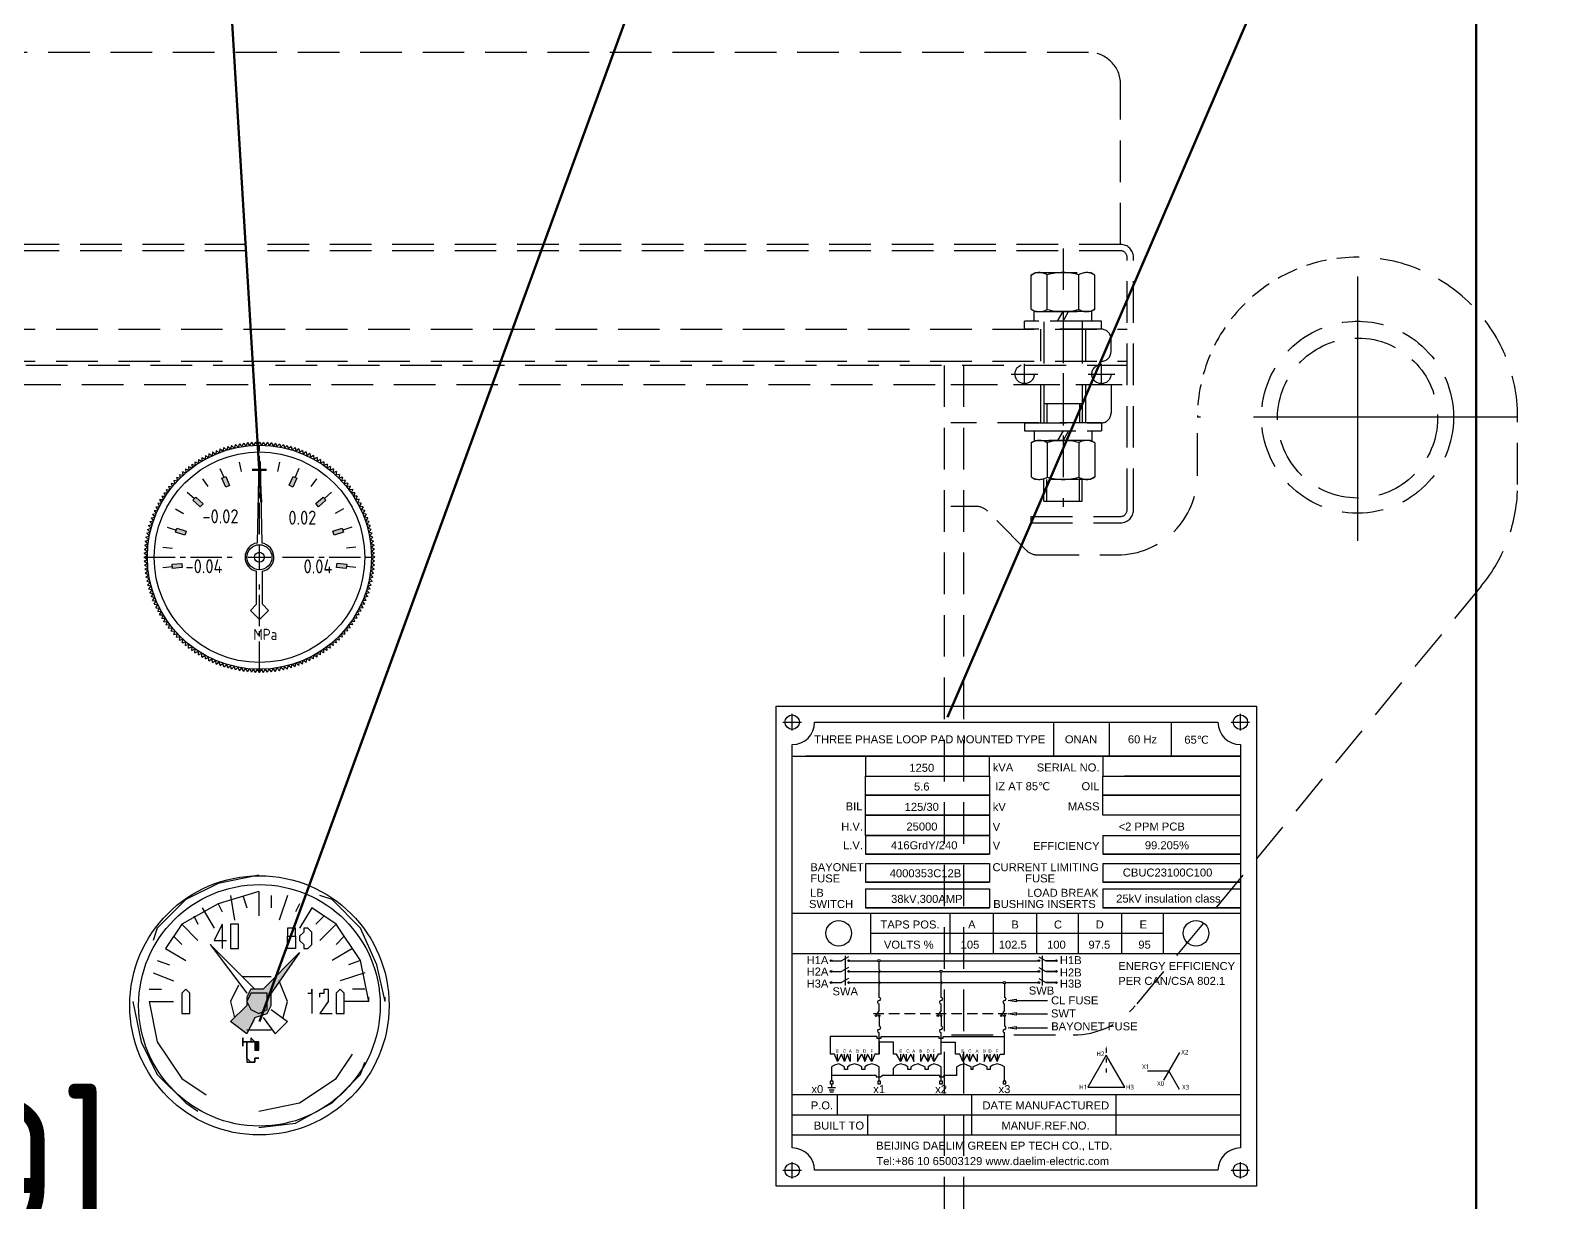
# Model space of a CAD drawing. Header units: millimetres. Extents: x 236326 to 245858, y -181683 to -175236.
# Drawn here: x 239021.9 to 239494.6, y -176491.3 to -176125 of the extents above; entities that cross this region are included whole.
import ezdxf
from ezdxf.enums import TextEntityAlignment as Align

# ---------------------------------------------------------------- set-up
doc = ezdxf.new("R2010")
doc.units = ezdxf.units.MM
doc.header["$LTSCALE"] = 13
for name, pattern in [('ACAD_ISO03W100', [1.18, 0.47, -0.71]), ('CENTER', [50.8, 31.75, -6.35, 6.35, -6.35]), ('CENTER2', [1.125, 0.75, -0.125, 0.125, -0.125]), ('CENTERX2', [101.6, 63.5, -12.7, 12.7, -12.7]), ('DASHED', [0.75, 0.5, -0.25])]:
    doc.linetypes.add(name, pattern=pattern)
for name, color, linetype in [('1', 4, 'Continuous'), ('2', 3, 'Continuous'), ('3中心线层', 1, 'CENTER'), ('4虚线层', 6, 'DASHED'), ('中心线', 1, 'CENTER2'), ('粗实线', 4, 'Continuous')]:
    doc.layers.add(name, color=color, linetype=linetype)
doc.layers.add('2细实线', color=3, linetype='Continuous', lineweight=20)
doc.layers.add('标注、文本', color=3, linetype='Continuous', lineweight=25)
doc.styles.add('Arial_txtstyle_2.50_0_0', font='arial.ttf')
doc.styles.add('Note Text (ANSI)', font='arial.ttf')
doc.styles.get("Standard").update_dxf_attribs({"font": 'gbenor.shx', "bigfont": 'gbcbig.shx'})
doc.styles.add('宋体', font='msyh.ttf', dxfattribs={"width": 0.6})
doc.dimstyles.new('英寸 1-10', dxfattribs={"dimscale": 14, "dimtxt": 3.5, "dimasz": 2, "dimexe": 1.5, "dimexo": 0.5, "dimgap": 0.5, "dimtad": 1, "dimtoh": 1, "dimdec": 1, "dimdsep": 46, "dimtxsty": 'Standard', "dimcen": 2.5, "dimclrd": 3, "dimclre": 3, "dimclrt": 3, "dimadec": 0, "dimazin": 2, "dimtfac": 1, "dimtdec": 1, "dimtmove": 0, "dimatfit": 2, "dimfxl": 1, "dimarcsym": 0})

# ---------------------------------------------------------------- blocks, each defined once
blk = doc.blocks.new('*U175')
at = {"layer": '中心线', "color": 0, "linetype": 'CENTER2', "transparency": 16777216}
for p, q in [((0, 7.2), (0, 36.12)), ((-36.12, 0), (-7.2, 0)), ((7.2, 0), (36.12, 0)), ((0, -36.12), (0, -7.2))]:
    blk.add_line(p, q, dxfattribs=at)
at = {"layer": '中心线', "color": 0, "linetype": 'Continuous', "transparency": 16777216}
for p, q in [((-3.6, 0), (3.6, 0)), ((0, -3.6), (0, 3.6))]:
    blk.add_line(p, q, dxfattribs=at)
blk = doc.blocks.new('*U176')
at = {"layer": '粗实线', "ltscale": 8}
for q in [(-0.61, -0.5), (0.61, -0.5)]:
    blk.add_line((0, 0.5), q, dxfattribs=at)
blk = doc.blocks.new('*U177')
at = {"layer": '粗实线', "color": 0, "linetype": 'ByBlock', "lineweight": -2, "transparency": 16777216}
for p, rotation in [((259938, 56062.46), 22), ((259939.15, 56062.9), 19.99999999999998), ((259940.33, 56063.3), 17.99999999999997), ((259941.51, 56063.67), 15.99999999999999), ((259942.71, 56063.99), 13.99999999999997), ((259943.91, 56064.27), 11.99999999999999), ((259945.13, 56064.5), 9.999999999999977), ((259946.35, 56064.7), 7.99999999999998), ((259947.58, 56064.85), 5.999999999999904), ((259948.82, 56064.95), 3.99999999999995), ((259950.06, 56065.02), 1.999999999999765), ((259952.53, 56065.02), 358.0000000000002), ((259953.77, 56064.95), 356), ((259955.01, 56064.85), 354.0000000000001), ((259956.24, 56064.7), 352.0000000000001), ((259957.46, 56064.5), 350.0000000000001), ((259958.68, 56064.27), 348.0000000000001), ((259959.88, 56063.99), 346.0000000000001), ((259961.08, 56063.67), 344.0000000000001), ((259962.26, 56063.3), 342.0000000000001), ((259963.44, 56062.9), 340), ((259964.59, 56062.46), 338), ((259930.43, 56058.26), 36), ((259931.44, 56058.97), 33.99999999999999), ((259932.48, 56059.65), 32), ((259933.55, 56060.29), 29.99999999999998), ((259934.63, 56060.89), 27.99999999999997), ((259935.73, 56061.45), 26.00000000000001), ((259936.86, 56061.97), 23.99999999999999), ((259965.73, 56061.97), 336.0000000000001), ((259966.86, 56061.45), 334), ((259967.96, 56060.89), 332.0000000000001), ((259969.04, 56060.29), 330.0000000000001), ((259970.11, 56059.65), 328), ((259971.14, 56058.97), 326.0000000000001), ((259972.16, 56058.26), 324), ((259924.92, 56053.3), 48.00000000000002), ((259925.76, 56054.2), 46), ((259926.64, 56055.08), 44.00000000000001), ((259927.54, 56055.92), 42.00000000000001), ((259928.48, 56056.74), 40.00000000000001), ((259929.44, 56057.52), 38.00000000000001), ((259973.15, 56057.52), 322.0000000000001), ((259974.11, 56056.74), 320), ((259975.05, 56055.92), 318), ((259975.95, 56055.08), 316), ((259976.83, 56054.2), 314), ((259977.67, 56053.3), 312), ((259921.19, 56048.35), 58.00000000000002), ((259921.87, 56049.39), 56), ((259922.58, 56050.41), 54), ((259923.32, 56051.4), 52.00000000000001), ((259924.1, 56052.36), 50), ((259978.49, 56052.36), 310), ((259979.27, 56051.4), 308.0000000000001), ((259980.01, 56050.41), 306), ((259980.72, 56049.39), 304), ((259981.4, 56048.35), 302), ((259918.87, 56043.98), 66.00000000000001), ((259919.39, 56045.1), 63.99999999999999), ((259919.95, 56046.21), 62.00000000000001), ((259920.55, 56047.29), 59.99999999999999), ((259982.04, 56047.29), 300.0000000000001), ((259982.64, 56046.21), 298), ((259983.2, 56045.1), 296), ((259983.72, 56043.98), 294), ((259917.17, 56039.33), 74), ((259917.53, 56040.51), 72), ((259917.94, 56041.68), 70.00000000000003), ((259918.38, 56042.84), 68), ((259984.21, 56042.84), 292), ((259984.65, 56041.68), 290), ((259985.05, 56040.51), 288.0000000000001), ((259985.42, 56039.33), 286), ((259916.14, 56034.48), 82), ((259916.34, 56035.71), 80.00000000000001), ((259916.57, 56036.92), 78), ((259916.85, 56038.13), 76), ((259985.74, 56038.13), 284.0000000000001), ((259986.02, 56036.92), 282), ((259986.25, 56035.71), 280), ((259986.45, 56034.48), 278), ((259915.8, 56029.54), 90), ((259915.82, 56030.78), 87.99999999999999), ((259915.88, 56032.02), 86), ((259915.99, 56033.25), 84.00000000000003), ((259986.6, 56033.25), 276.0000000000001), ((259986.71, 56032.02), 274), ((259986.77, 56030.78), 272), ((259986.79, 56029.54), 270), ((259915.82, 56028.3), 92), ((259915.88, 56027.07), 94), ((259915.99, 56025.83), 96), ((259986.6, 56025.83), 264), ((259986.71, 56027.07), 266), ((259986.77, 56028.3), 268.0000000000001), ((259916.14, 56024.6), 98.00000000000001), ((259916.34, 56023.38), 99.99999999999999), ((259916.57, 56022.16), 102), ((259916.85, 56020.96), 104), ((259985.74, 56020.96), 256), ((259986.02, 56022.16), 258.0000000000001), ((259986.25, 56023.38), 260), ((259986.45, 56024.6), 262.0000000000001), ((259917.17, 56019.76), 106), ((259917.53, 56018.57), 108), ((259917.94, 56017.4), 110), ((259918.38, 56016.25), 112), ((259984.21, 56016.25), 248), ((259984.65, 56017.4), 250), ((259985.05, 56018.57), 252), ((259985.42, 56019.76), 254.0000000000001), ((259918.87, 56015.11), 114), ((259919.39, 56013.98), 116), ((259919.95, 56012.88), 118), ((259920.55, 56011.8), 120), ((259921.19, 56010.73), 122), ((259981.4, 56010.73), 238), ((259982.04, 56011.8), 240), ((259982.64, 56012.88), 242), ((259983.2, 56013.98), 244), ((259983.72, 56015.11), 246), ((259921.87, 56009.69), 124), ((259922.58, 56008.68), 126), ((259923.32, 56007.69), 128), ((259924.1, 56006.73), 130), ((259924.92, 56005.79), 132), ((259977.67, 56005.79), 227.9999999999999), ((259978.49, 56006.73), 230), ((259979.27, 56007.69), 232), ((259980.01, 56008.68), 234), ((259980.72, 56009.69), 236), ((259925.76, 56004.89), 134), ((259926.64, 56004.01), 136), ((259927.54, 56003.16), 138), ((259928.48, 56002.35), 140.0000000000001), ((259929.44, 56001.57), 142.0000000000001), ((259973.15, 56001.57), 218), ((259974.11, 56002.35), 220.0000000000001), ((259975.05, 56003.16), 222.0000000000001), ((259975.95, 56004.01), 224), ((259976.83, 56004.89), 226), ((259930.43, 56000.83), 144), ((259931.44, 56000.12), 146), ((259932.48, 55999.44), 148), ((259933.55, 55998.8), 150), ((259934.63, 55998.2), 152), ((259935.73, 55997.64), 154), ((259936.86, 55997.12), 156), ((259938, 55996.63), 158), ((259964.59, 55996.63), 202), ((259965.73, 55997.12), 204), ((259966.86, 55997.64), 206), ((259967.96, 55998.2), 208), ((259969.04, 55998.8), 210), ((259970.11, 55999.44), 212), ((259971.14, 56000.12), 214), ((259972.16, 56000.83), 216), ((259939.15, 55996.19), 160), ((259940.33, 55995.78), 162), ((259941.51, 55995.42), 164), ((259942.71, 55995.1), 166), ((259943.91, 55994.82), 168.0000000000001), ((259945.13, 55994.59), 170), ((259946.35, 55994.39), 172), ((259947.58, 55994.24), 174.0000000000001), ((259948.82, 55994.13), 176.0000000000001), ((259950.06, 55994.07), 178.0000000000003), ((259951.29, 55994.05), 180), ((259952.53, 55994.07), 181.9999999999997), ((259953.77, 55994.13), 183.9999999999999), ((259955.01, 55994.24), 186), ((259956.24, 55994.39), 188), ((259957.46, 55994.59), 190), ((259958.68, 55994.82), 192), ((259959.88, 55995.1), 194), ((259961.08, 55995.42), 196), ((259962.26, 55995.78), 197.9999999999999), ((259963.44, 55996.19), 200)]:
    blk.add_blockref('*U176', p, dxfattribs=dict(at, rotation=rotation))
blk.add_blockref('*U176', (259951.29, 56065.04), dxfattribs=at)
blk = doc.blocks.new('*D237')
at = {"layer": '2细实线', "color": 3, "linetype": 'ByBlock', "lineweight": -2}
for p, q in [((239072.46, -176658.29), (239072.46, -176497.47)), ((239197.46, -176863.29), (239197.46, -176497.47)), ((239072.46, -176518.47), (238836.35, -176518.47)), ((239169.46, -176518.47), (239100.46, -176518.47))]:
    blk.add_line(p, q, dxfattribs=at)
at = {"layer": '2细实线', "color": 3, "linetype": 'ByBlock'}
for points in [[(239100.46, -176513.8), (239100.46, -176523.13), (239072.46, -176518.47)], [(239169.46, -176513.8), (239169.46, -176523.13), (239197.46, -176518.47)]]:
    blk.add_solid(points, dxfattribs=at)
at = {"layer": 'Defpoints', "color": 0, "linetype": 'ByBlock'}
for p in [(239072.46, -176518.47), (239072.46, -176665.29), (239197.46, -176870.29)]:
    blk.add_point(p, dxfattribs=at)
at = {"layer": '2细实线', "color": 3, "linetype": 'ByBlock', "insert": (238940.41, -176485.95), "char_height": 49, "attachment_point": 5}
blk.add_mtext('125 [4.9]', dxfattribs=at)
blk = doc.blocks.new('A$C3EE72B81')
at = {"layer": '粗实线', "lineweight": 30}
h = blk.add_hatch(color=256, dxfattribs=at)
h.dxf.hatch_style = 2
h.paths.add_polyline_path([(1.736, 1.82), (1.355, 1.439), (1.482, 1.439)])
h = blk.add_hatch(color=256, dxfattribs=at)
h.dxf.hatch_style = 2
h.paths.add_polyline_path([(1.228, 1.439), (1.185, 1.397), (1.439, 1.397)])
h = blk.add_hatch(color=256, dxfattribs=at)
h.dxf.hatch_style = 2
h.paths.add_polyline_path([(1.228, 1.439), (1.482, 1.439), (1.439, 1.397)])
h = blk.add_hatch(color=256, dxfattribs=at)
h.dxf.hatch_style = 2
h.paths.add_polyline_path([(1.185, 1.27), (1.101, 1.185), (1.397, 1.185)])
h = blk.add_hatch(color=256, dxfattribs=at)
h.dxf.hatch_style = 2
h.paths.add_polyline_path([(1.185, 1.397), (1.185, 1.355), (1.439, 1.355)])
h = blk.add_hatch(color=256, dxfattribs=at)
h.dxf.hatch_style = 2
h.paths.add_polyline_path([(1.185, 1.397), (1.439, 1.397), (1.439, 1.355)])
h = blk.add_hatch(color=256, dxfattribs=at)
h.dxf.hatch_style = 2
h.paths.add_polyline_path([(1.185, 1.355), (1.185, 1.27), (1.439, 1.27)])
h = blk.add_hatch(color=256, dxfattribs=at)
h.dxf.hatch_style = 2
h.paths.add_polyline_path([(1.185, 1.355), (1.439, 1.355), (1.439, 1.27)])
h = blk.add_hatch(color=256, dxfattribs=at)
h.dxf.hatch_style = 2
h.paths.add_polyline_path([(1.185, 1.27), (1.439, 1.27), (1.397, 1.185)])
h = blk.add_hatch(color=256, dxfattribs=at)
h.dxf.hatch_style = 2
h.paths.add_polyline_path([(1.058, 1.143), (1.016, 1.101), (1.27, 1.101)])
h = blk.add_hatch(color=256, dxfattribs=at)
h.dxf.hatch_style = 2
h.paths.add_polyline_path([(1.101, 1.185), (1.058, 1.143), (1.27, 1.143)])
h = blk.add_hatch(color=256, dxfattribs=at)
h.dxf.hatch_style = 2
h.paths.add_polyline_path([(1.058, 1.143), (1.27, 1.143), (1.27, 1.101)])
h = blk.add_hatch(color=256, dxfattribs=at)
h.dxf.hatch_style = 2
h.paths.add_polyline_path([(1.101, 1.185), (1.397, 1.185), (1.27, 1.143)])
h = blk.add_hatch(color=256, dxfattribs=at)
h.dxf.hatch_style = 2
h.paths.add_polyline_path([(1.016, 1.101), (1.27, 1.101), (1.185, 0.974)])
h = blk.add_hatch(color=256, dxfattribs=at)
h.dxf.hatch_style = 2
h.paths.add_polyline_path([(1.143, 0.889), (1.143, 0.847), (1.143, 0.889), (1.185, 0.889)])
h = blk.add_hatch(color=256, dxfattribs=at)
h.dxf.hatch_style = 2
h.paths.add_polyline_path([(1.228, 0.931), (1.228, 0.889), (1.185, 0.889), (1.185, 0.847), (1.185, 0.804), (1.185, 0.762), (1.185, 0.72), (1.185, 0.677), (1.228, 0.677), (1.27, 0.677), (1.228, 0.677), (1.185, 0.72), (1.185, 0.762), (1.185, 0.804), (1.185, 0.847), (1.185, 0.889), (1.228, 0.889), (1.27, 0.889)])
h = blk.add_hatch(color=256, dxfattribs=at)
h.dxf.hatch_style = 2
h.paths.add_polyline_path([(1.312, 0.889), (1.27, 0.889), (1.27, 0.847), (1.27, 0.804), (1.312, 0.804)])
h = blk.add_hatch(color=256, dxfattribs=at)
h.dxf.hatch_style = 2
h.paths.add_polyline_path([(1.312, 0.72), (1.27, 0.72), (1.27, 0.677), (1.228, 0.677), (1.27, 0.677), (1.27, 0.72)])
for points in [[(1.312, 2.625), (0.889, 2.54), (0.55, 2.371), (0.254, 2.074), (0.212, 1.947)], [(1.312, 2.625), (0.889, 2.54), (0.55, 2.371), (0.254, 2.074), (0.212, 1.947)], [(1.312, 2.455), (0.889, 2.328), (0.508, 2.117), (0.339, 1.863)], [(2.625, 1.312), (2.54, 1.693), (2.371, 2.074), (2.074, 2.371), (1.947, 2.413)], [(2.625, 1.312), (2.54, 1.693), (2.371, 2.074), (2.074, 2.371), (1.947, 2.413)], [(2.455, 1.312), (2.371, 1.736), (2.117, 2.117), (1.863, 2.286)], [(0.931, 2.117), (0.847, 1.947), (0.974, 1.947)], [(0.931, 2.117), (0.931, 1.863)], [(1.27, 1.439), (0.804, 1.905), (1.185, 1.397)], [(1.355, 1.439), (1.736, 1.82), (1.439, 1.397)], [(1.101, 1.482), (1.016, 1.312), (1.058, 1.143)], [(1.439, 1.566), (1.143, 1.566)], [(1.355, 1.439), (1.228, 1.439), (1.185, 1.355), (1.185, 1.27)], [(1.566, 1.143), (1.609, 1.312), (1.524, 1.524)], [(1.82, 1.397), (1.863, 1.397), (1.863, 1.439), (1.863, 1.185)], [(1.947, 1.355), (1.947, 1.397), (1.99, 1.397), (1.99, 1.439), (2.032, 1.439), (2.032, 1.397), (2.032, 1.355), (2.032, 1.312), (1.947, 1.185), (2.074, 1.185)], [(0, 1.312), (0.085, 0.889), (0.254, 0.55), (0.55, 0.254), (0.677, 0.169)], [(0, 1.312), (0.085, 0.889), (0.254, 0.55), (0.55, 0.254), (0.677, 0.169)], [(0.169, 1.312), (0.254, 0.889), (0.508, 0.508), (0.762, 0.339)], [(1.27, 1.143), (1.397, 1.185), (1.439, 1.27), (1.439, 1.397)], [(2.455, 1.312), (2.455, 1.355)], [(2.625, 1.312), (2.625, 1.355)], [(2.625, 1.312), (2.625, 1.355)], [(1.185, 0.974), (1.016, 1.101)], [(1.185, 1.016), (1.439, 1.016)], [(1.312, 0.169), (1.736, 0.254), (2.117, 0.508), (2.286, 0.762)], [(1.312, 0), (1.693, 0.042), (2.074, 0.254), (2.371, 0.55), (2.413, 0.677)], [(1.312, 0), (1.693, 0.042), (2.074, 0.254), (2.371, 0.55), (2.413, 0.677)]]:
    blk.add_lwpolyline(points, dxfattribs=at)
for points in [[(1.058, 2.117), (1.016, 2.117), (1.016, 2.074), (1.016, 1.99), (1.016, 1.905), (1.016, 1.863), (1.058, 1.863), (1.101, 1.863), (1.101, 1.905), (1.101, 1.99), (1.101, 2.074), (1.101, 2.117)], [(1.651, 2.074), (1.609, 2.074), (1.609, 2.032), (1.609, 1.99), (1.651, 1.99), (1.693, 1.99), (1.693, 1.947), (1.693, 1.905), (1.693, 1.863), (1.651, 1.863), (1.609, 1.863), (1.609, 1.905), (1.609, 1.947), (1.609, 1.99), (1.651, 1.99), (1.693, 1.99), (1.693, 2.032), (1.693, 2.074)], [(1.778, 2.074), (1.778, 2.032), (1.736, 1.99), (1.736, 1.947), (1.778, 1.905), (1.778, 1.863), (1.82, 1.863), (1.863, 1.905), (1.863, 1.947), (1.863, 1.99), (1.863, 2.032), (1.82, 2.074)], [(0.55, 1.439), (0.508, 1.397), (0.508, 1.312), (0.508, 1.228), (0.508, 1.185), (0.55, 1.185), (0.593, 1.185), (0.593, 1.228), (0.593, 1.312), (0.593, 1.397)], [(2.159, 1.439), (2.117, 1.397), (2.117, 1.312), (2.117, 1.27), (2.117, 1.228), (2.117, 1.185), (2.159, 1.185), (2.201, 1.185), (2.201, 1.228), (2.201, 1.27), (2.201, 1.312), (2.201, 1.397)], [(1.397, 1.312), (1.397, 1.397), (1.312, 1.397), (1.228, 1.397), (1.185, 1.312), (1.228, 1.228), (1.312, 1.185), (1.397, 1.228)], [(1.143, 0.931), (1.143, 0.889), (1.143, 0.847), (1.143, 0.889)], [(1.143, 0.889), (1.143, 0.847), (1.143, 0.889), (1.185, 0.889)], [(1.228, 0.931), (1.228, 0.889), (1.185, 0.889), (1.185, 0.847), (1.185, 0.804), (1.185, 0.762), (1.185, 0.72), (1.185, 0.677), (1.228, 0.677), (1.27, 0.677), (1.228, 0.677), (1.185, 0.72), (1.185, 0.762), (1.185, 0.804), (1.185, 0.847), (1.185, 0.889), (1.228, 0.889), (1.27, 0.889)], [(1.27, 0.889), (1.228, 0.889)], [(1.312, 0.889), (1.27, 0.889), (1.27, 0.847), (1.27, 0.804), (1.312, 0.804)], [(1.312, 0.72), (1.27, 0.72), (1.27, 0.677), (1.228, 0.677), (1.27, 0.677), (1.27, 0.72)]]:
    blk.add_lwpolyline(points, close=True, dxfattribs=at)
for points in [[(1.016, 2.413), (1.016, 2.413), (1.058, 2.159), (1.058, 2.159)], [(1.143, 2.413), (1.143, 2.413), (1.185, 2.286), (1.185, 2.286)], [(1.312, 2.455), (1.312, 2.455), (1.312, 2.201), (1.312, 2.201)], [(1.439, 2.413), (1.439, 2.413), (1.439, 2.286), (1.439, 2.286)], [(1.609, 2.413), (1.609, 2.413), (1.524, 2.159), (1.524, 2.159)], [(0.72, 2.286), (0.72, 2.286), (0.847, 2.074), (0.847, 2.074)], [(0.889, 2.328), (0.889, 2.328), (0.931, 2.244), (0.931, 2.244)], [(1.736, 2.328), (1.736, 2.328), (1.693, 2.244), (1.693, 2.244)], [(1.863, 2.286), (1.863, 2.286), (1.736, 2.074), (1.736, 2.074)], [(0.508, 2.117), (0.508, 2.117), (0.677, 1.947), (0.677, 1.947)], [(0.635, 2.201), (0.635, 2.201), (0.677, 2.117), (0.677, 2.117)], [(1.99, 2.201), (1.99, 2.201), (1.905, 2.117), (1.905, 2.117)], [(2.117, 2.117), (2.117, 2.117), (1.947, 1.947), (1.947, 1.947)], [(0.423, 1.99), (0.423, 1.99), (0.508, 1.905), (0.508, 1.905)], [(2.201, 1.99), (2.201, 1.99), (2.117, 1.905), (2.117, 1.905)], [(0.254, 1.736), (0.254, 1.736), (0.381, 1.693), (0.381, 1.693)], [(0.339, 1.863), (0.339, 1.863), (0.55, 1.736), (0.55, 1.736)], [(2.286, 1.863), (2.286, 1.863), (2.074, 1.736), (2.074, 1.736)], [(2.371, 1.736), (2.371, 1.736), (2.244, 1.693), (2.244, 1.693)], [(0.212, 1.609), (0.212, 1.609), (0.423, 1.524), (0.423, 1.524)], [(2.413, 1.609), (2.413, 1.609), (2.159, 1.524), (2.159, 1.524)], [(0.169, 1.439), (0.169, 1.439), (0.296, 1.439), (0.296, 1.439)], [(2.413, 1.439), (2.413, 1.439), (2.286, 1.439), (2.286, 1.439)], [(0.169, 1.312), (0.169, 1.312), (0.381, 1.312), (0.381, 1.312)], [(0.169, 1.312), (0.169, 1.312), (0.423, 1.312), (0.423, 1.312)], [(1.185, 1.27), (1.185, 1.27), (1.016, 1.101), (1.016, 1.101)], [(2.455, 1.312), (2.455, 1.312), (2.201, 1.312), (2.201, 1.312)], [(2.455, 1.312), (2.455, 1.312), (2.244, 1.312), (2.244, 1.312)], [(1.27, 1.143), (1.27, 1.143), (1.185, 0.974), (1.185, 0.974)], [(1.355, 1.143), (1.355, 1.143), (1.482, 0.974), (1.482, 0.974)], [(1.439, 1.228), (1.439, 1.228), (1.609, 1.101), (1.609, 1.101)], [(1.609, 1.101), (1.609, 1.101), (1.482, 0.974), (1.482, 0.974)]]:
    blk.add_open_spline(points, degree=3, dxfattribs=at)
blk = doc.blocks.new('A$C4F2351B1')
at = {"layer": '2', "linetype": 'Continuous'}
for p, q in [((102, 122.25), (145, 122.25)), ((102, 115.95), (102, 122.25)), ((145, 115.95), (102, 115.95)), ((102, 109.65), (145, 109.65)), ((27.95, 100.9), (66.65, 100.9)), ((66.65, 100.9), (66.65, 95.05)), ((145, 103.8), (102, 103.8)), ((102, 103.8), (145, 103.8)), ((102, 100.9), (145, 100.9)), ((145, 100.9), (145, 95.05)), ((66.65, 95.05), (27.95, 95.05)), ((27.95, 95.05), (66.65, 95.05)), ((145, 95.05), (102, 95.05)), ((102, 95.05), (145, 95.05)), ((27.95, 92.9), (66.65, 92.9)), ((66.65, 92.9), (66.65, 87.05)), ((102, 92.9), (145, 92.9)), ((66.65, 87.05), (27.95, 87.05)), ((27.95, 87.05), (66.65, 87.05)), ((145, 87.05), (102, 87.05)), ((102, 87.05), (145, 87.05)), ((17.42, 70.48), (20.45, 70.48)), ((17.42, 67.13), (20.45, 67.13)), ((22.88, 70.48), (31.8, 70.48)), ((22.88, 67.13), (51.15, 67.13)), ((32.52, 70.48), (81.81, 70.48)), ((51.87, 67.13), (81.81, 67.13)), ((84.23, 70.48), (87.51, 70.48)), ((87.26, 70.48), (84.23, 70.48)), ((84.23, 67.13), (87.51, 67.13)), ((87.26, 67.13), (84.23, 67.13)), ((17.42, 63.66), (20.45, 63.66)), ((22.88, 63.66), (70.95, 63.66)), ((71.67, 63.66), (81.81, 63.66)), ((84.23, 63.66), (87.51, 63.66)), ((87.26, 63.66), (84.23, 63.66)), ((31.48, 46.77), (31.48, 46.32)), ((31.48, 46.32), (32.83, 46.32)), ((32.83, 46.32), (32.83, 46.77)), ((36.66, 41.26), (36.66, 45.06)), ((50.83, 46.77), (50.83, 46.32)), ((50.83, 46.32), (52.18, 46.32)), ((51.51, 45.06), (56.01, 45.06)), ((52.18, 46.32), (52.18, 46.77)), ((56.01, 41.26), (56.01, 45.06))]:
    blk.add_line(p, q, dxfattribs=at)
at = {"layer": '2'}
for p, q in [((102, 109.65), (102, 103.8)), ((27.95, 100.9), (27.95, 95.05)), ((102, 100.9), (102, 95.05)), ((27.95, 92.9), (27.95, 87.05)), ((102, 92.9), (102, 87.05)), ((22.63, 71.74), (20.45, 70.48)), ((82.06, 71.74), (84.23, 70.48)), ((22.63, 68.39), (20.45, 67.13)), ((82.06, 68.39), (84.23, 67.13)), ((22.63, 64.92), (20.45, 63.66)), ((82.06, 64.92), (84.23, 63.66)), ((32.16, 55.02), (31.28, 53.5)), ((32.16, 53.04), (32.16, 50.04)), ((51.51, 55.02), (50.63, 53.5)), ((51.51, 53.04), (51.51, 50.04)), ((71.31, 55.02), (70.43, 53.5)), ((71.31, 53.04), (71.31, 50.04)), ((31.48, 46.77), (16.86, 46.77)), ((32.83, 46.77), (50.83, 46.77)), ((52.18, 46.77), (71.31, 46.77))]:
    blk.add_line(p, q, dxfattribs=at)
at = {"layer": '2', "color": 3}
for p, q in [((74.98, 58.06), (84.75, 58.06)), ((74.98, 53.88), (84.75, 53.88)), ((74.98, 49.47), (84.75, 49.47))]:
    blk.add_line(p, q, dxfattribs=at)
at = {"layer": '2', "linetype": 'Continuous'}
for points in [[(86.65, 145), (86.65, 134.4)], [(104, 145), (104, 134.4)], [(123.35, 145), (123.35, 134.4)], [(5, 134.4), (145, 134.4), (9.3, 134.4)], [(27.95, 134.4), (27.95, 128.1), (66.65, 128.1), (66.65, 134.4)], [(102, 134.4), (102, 128.1), (145, 128.1)], [(66.65, 122.25), (27.95, 122.25), (27.95, 128.1), (66.65, 128.1), (66.65, 122.25)], [(145, 122.25), (102, 122.25), (102, 128.1), (145, 128.1)], [(108.75, 128.1), (145, 128.1)], [(145, 128.1), (108.75, 128.1)], [(27.95, 115.95), (27.95, 122.25), (66.65, 122.25), (66.65, 115.95), (27.95, 115.95)], [(27.95, 109.65), (27.95, 115.95), (66.65, 115.95), (66.65, 109.65), (27.95, 109.65), (27.95, 103.8)], [(27.95, 109.65), (66.65, 109.65), (66.65, 103.8), (27.95, 103.8)], [(27.95, 103.8), (66.65, 103.8)], [(5, 85.35), (145, 85.35)], [(29.55, 72.75), (29.55, 85.35)], [(54.3, 72.75), (54.3, 85.35)], [(67.8, 85.35), (67.8, 72.75)], [(81.3, 85.35), (81.3, 72.75)], [(94.35, 85.35), (94.35, 72.75)], [(107.85, 85.35), (107.85, 72.75)], [(120.9, 85.35), (120.9, 72.75)], [(29.55, 79.05), (120.9, 79.05)], [(5, 72.75), (145, 72.75)], [(32.16, 67.49), (32.16, 70.12)], [(32.16, 64.02), (32.16, 66.77)], [(51.51, 64.02), (51.51, 66.77)], [(32.16, 59.02), (32.16, 63.3)], [(51.51, 59.02), (51.51, 63.3)], [(71.31, 63.3), (71.31, 59.02)], [(32.16, 55.02), (32.16, 57.02)], [(51.51, 55.02), (51.51, 57.02)], [(71.31, 55.02), (71.31, 57.02)], [(32.16, 41.26), (32.16, 48.04)], [(51.51, 41.26), (51.51, 48.04)], [(71.31, 41.26), (71.31, 48.04)], [(16.86, 46.77), (16.86, 41.26)], [(32.16, 41.26), (32.16, 45.31), (32.16, 41.26)], [(36.66, 45.06), (32.16, 45.06)], [(21.36, 39.01), (20.46, 41.26), (19.11, 39.01), (18.21, 41.26), (16.86, 41.26)], [(21.36, 37.37), (20.46, 37.82), (19.56, 38.27), (18.21, 37.82), (17.31, 37.37)], [(19.11, 39.01), (19.11, 41.26)], [(23.16, 41.26), (23.16, 39.01), (22.26, 41.26), (21.36, 39.01), (21.36, 41.26)], [(26.76, 37.37), (25.86, 37.82), (24.51, 38.27), (23.16, 37.82), (22.26, 37.37)], [(25.41, 41.26), (25.41, 39.01), (26.76, 41.26), (27.66, 39.01), (27.66, 41.26)], [(28.56, 41.26), (27.66, 39.01)], [(32.16, 37.37), (31.26, 37.82), (29.91, 38.27), (28.56, 37.82), (27.66, 37.37)], [(29.91, 39.01), (28.56, 41.26)], [(32.16, 41.26), (30.81, 41.26), (29.91, 39.01), (29.91, 41.26)], [(38.91, 39.01), (37.56, 41.26), (36.66, 41.26)], [(41.16, 37.37), (40.26, 37.82), (38.91, 38.27), (37.56, 37.82), (36.66, 36.92)], [(42.06, 41.26), (40.71, 39.01), (39.81, 41.26), (38.91, 39.01), (38.91, 41.26)], [(40.71, 39.01), (40.71, 41.26)], [(42.06, 41.26), (42.96, 39.01)], [(46.56, 37.37), (45.21, 37.82), (44.31, 38.27), (42.96, 37.82), (42.06, 37.37)], [(42.96, 39.01), (42.96, 41.26)], [(51.51, 41.26), (50.61, 41.26), (49.26, 39.01), (48.36, 41.26), (47.46, 39.01), (46.11, 41.26), (45.21, 39.01), (45.21, 41.26)], [(47.46, 39.01), (47.46, 41.26)], [(51.51, 37.37), (50.61, 37.82), (49.26, 38.27), (48.36, 37.82), (47.46, 37.37)], [(49.26, 39.01), (49.26, 41.26)], [(58.26, 41.26), (58.26, 39.01), (57.36, 41.26), (56.01, 41.26)], [(60.96, 37.37), (59.61, 37.82), (58.71, 38.27), (57.36, 37.82), (56.46, 37.37)], [(62.76, 41.26), (62.76, 39.01), (61.41, 41.26), (60.51, 39.01), (59.61, 41.26), (58.26, 39.01)], [(60.51, 39.01), (60.51, 41.26)], [(65.91, 37.37), (65.01, 37.82), (63.66, 38.27), (62.76, 37.82), (61.41, 37.37)], [(65.01, 41.26), (65.01, 39.01), (65.91, 41.26), (66.81, 39.01), (66.81, 41.26)], [(68.16, 41.26), (66.81, 39.01)], [(71.31, 37.37), (70.41, 37.82), (69.06, 38.27), (67.71, 37.82), (66.81, 37.37)], [(69.06, 41.26), (69.06, 39.01), (68.16, 41.26)], [(69.06, 39.01), (69.96, 41.26), (71.31, 41.26)], [(17.31, 37.37), (17.31, 32.87)], [(31.26, 34.67), (17.31, 34.67)], [(21.36, 36.47), (21.36, 37.37)], [(22.26, 36.47), (21.36, 36.47)], [(22.26, 37.37), (22.26, 36.47)], [(26.76, 36.47), (26.76, 37.37)], [(27.66, 36.47), (26.76, 36.47)], [(27.66, 37.37), (27.66, 36.47)], [(31.26, 34.67), (31.26, 34.22), (32.16, 34.22), (32.61, 34.22), (33.06, 34.67)], [(32.16, 32.87), (32.16, 37.37)], [(51.06, 34.67), (33.06, 34.67)], [(36.66, 34.67), (36.66, 36.92)], [(41.16, 36.47), (41.16, 37.37)], [(42.06, 36.47), (41.16, 36.47)], [(42.06, 37.37), (42.06, 36.47)], [(46.56, 36.47), (46.56, 37.37)], [(47.46, 36.47), (46.56, 36.47)], [(47.46, 37.37), (47.46, 36.47)], [(51.06, 34.67), (51.06, 34.22), (51.51, 34.22), (52.41, 34.22), (52.41, 34.67)], [(51.51, 32.87), (51.51, 37.37)], [(51.51, 37.37), (51.51, 37.37)], [(56.46, 34.67), (52.41, 34.67)], [(56.46, 34.67), (56.46, 37.37)], [(60.96, 36.47), (60.96, 37.37)], [(61.41, 36.47), (60.96, 36.47)], [(61.41, 37.37), (61.41, 36.47)], [(65.91, 36.47), (65.91, 37.37)], [(66.81, 36.47), (65.91, 36.47)], [(66.81, 37.37), (66.81, 36.47)], [(71.31, 32.87), (71.31, 37.37)], [(71.31, 37.37), (71.31, 37.37)], [(5, 28.65), (145, 28.65)], [(17.76, 32.42), (17.76, 32.87), (17.31, 32.87), (16.86, 32.87), (16.86, 32.42), (16.86, 31.97), (17.31, 31.97), (17.76, 31.97), (17.76, 32.42)], [(19.2, 22.35), (19.2, 28.65)], [(32.61, 32.42), (32.61, 32.87), (32.16, 32.87), (31.71, 32.87), (31.71, 32.42), (31.71, 31.97), (32.16, 31.97), (32.61, 31.97), (32.61, 32.42)], [(51.96, 32.42), (51.96, 32.87), (51.51, 32.87), (51.06, 32.87), (51.06, 32.42), (51.06, 31.97), (51.51, 31.97), (51.96, 31.97), (51.96, 32.42)], [(61.05, 28.65), (61.05, 22.35)], [(71.76, 32.42), (71.76, 32.87), (71.31, 32.87), (70.86, 32.87), (70.86, 32.42), (70.86, 31.97), (71.31, 31.97), (71.76, 31.97), (71.76, 32.42)], [(106.05, 28.65), (106.05, 16.05)], [(5, 22.35), (145, 22.35)], [(28.65, 16.05), (28.65, 22.35)], [(61.05, 22.35), (61.05, 16.05)], [(5, 16.05), (145, 16.05)]]:
    blk.add_lwpolyline(points, dxfattribs=at)
at = {"layer": '2'}
for points in [[(103.09, 43.76, 0, 0.4, 0), (103.09, 42.96, 0.4, 0.4, 0)], [(103.09, 40.93, 0, 0.4, 0), (103.49, 40.23, 0.4, 0.4, 0)], [(126, 41.82, 0, 0.4, 0), (125.6, 41.12, 0.4, 0.4, 0)], [(116.01, 36.05, 0, 0.4, 0), (116.81, 36.05, 0.4, 0.4, 0)], [(97.32, 30.93, 0, 0.4, 0), (97.72, 31.63, 0.4, 0.4, 0)], [(108.86, 30.93, 0, 0.4, 0), (108.06, 30.93, 0.4, 0.4, 0)], [(126, 30.28, 0, 0.4, 0), (125.6, 30.97, 0.4, 0.4, 0)]]:
    blk.add_lwpolyline(points, format="xyseb", dxfattribs=at)
at = {"layer": '2', "linetype": 'ACAD_ISO03W100', "ltscale": 0.2}
blk.add_lwpolyline([(103.09, 42.96), (103.09, 34.26)], dxfattribs=at)
at = {"layer": '2'}
blk.add_lwpolyline([(103.09, 40.93), (97.32, 30.93), (108.86, 30.93)], close=True, dxfattribs=at)
for points in [[(126, 41.82), (121, 33.16)], [(116.01, 36.05), (122.67, 36.05)], [(126, 30.28), (122.67, 36.05)]]:
    blk.add_lwpolyline(points, dxfattribs=at)
for centre, radius in [((19.55, 79.05), 4), ((131.15, 79.05), 4), ((17.17, 70.48), 0.25), ((17.17, 67.13), 0.25), ((22.63, 70.48), 0.25), ((22.63, 67.13), 0.25), ((82.06, 70.48), 0.25), ((82.06, 67.13), 0.25), ((87.51, 70.48), 0.25), ((87.51, 67.13), 0.25), ((17.17, 63.66), 0.25), ((22.63, 63.66), 0.25), ((82.06, 63.66), 0.25), ((87.51, 63.66), 0.25), ((31.16, 53.29), 0.25), ((32.16, 53.29), 0.25), ((50.51, 53.29), 0.25), ((51.51, 53.29), 0.25), ((70.31, 53.29), 0.25), ((71.31, 53.29), 0.25)]:
    blk.add_circle(centre, radius, dxfattribs=at)
for centre, start, end in [((32.16, 57.52), 90, 270), ((32.16, 58.52), 270, 90), ((51.51, 57.52), 90, 270), ((51.51, 58.52), 270, 90), ((71.31, 57.52), 90, 270), ((71.31, 58.52), 270, 90), ((32.16, 48.54), 90, 270), ((32.16, 49.54), 270, 90), ((51.51, 48.54), 90, 270), ((51.51, 49.54), 270, 90), ((71.31, 48.54), 90, 270), ((71.31, 49.54), 270, 90)]:
    blk.add_arc(centre, 0.5, start, end, dxfattribs=at)
at = {"layer": '3中心线层'}
for p, q in [((5.01, 142.43), (5.01, 147.57)), ((145, 142.43), (145, 147.57)), ((2.11, 145), (7.89, 145)), ((2.45, 145), (7.55, 145)), ((142.1, 145), (147.87, 145)), ((142.44, 145), (147.54, 145)), ((2.1, 5), (7.87, 5)), ((2.44, 5), (7.54, 5)), ((5, 2.43), (5, 7.57)), ((142.1, 5), (147.87, 5)), ((142.44, 5), (147.54, 5)), ((145, 2.43), (145, 7.57))]:
    blk.add_line(p, q, dxfattribs=at)
at = {"layer": '4虚线层', "ltscale": 0.5}
blk.add_line((30.37, 53.97), (72.18, 53.97), dxfattribs=at)
at = {"layer": '标注、文本'}
for p, q in [((21.57, 72), (21.57, 62.77)), ((83.12, 72), (83.12, 62.74)), ((72.48, 58.06), (74.98, 58.47)), ((74.98, 57.64), (72.48, 58.06)), ((74.98, 58.47), (74.98, 57.64)), ((72.48, 53.88), (74.98, 54.3)), ((74.98, 53.47), (72.48, 53.88)), ((74.98, 54.3), (74.98, 53.47)), ((72.48, 49.47), (74.98, 49.88)), ((74.98, 49.05), (72.48, 49.47)), ((74.98, 49.88), (74.98, 49.05)), ((18.51, 30.78), (16.1, 30.78)), ((18.09, 30.09), (16.53, 30.09)), ((17.88, 29.42), (16.74, 29.42)), ((17.31, 31.97), (17.31, 30.78))]:
    blk.add_line(p, q, dxfattribs=at)
for centre in [(32.16, 70.48), (51.51, 67.13), (71.31, 63.66)]:
    blk.add_circle(centre, 0.362, dxfattribs=at)
for centre in [(32.16, 67.13), (32.16, 63.66), (51.51, 63.66)]:
    blk.add_arc(centre, 0.362, 270, 90, dxfattribs=at)
at = {"layer": '粗实线'}
blk.add_lwpolyline([(0, 150), (150, 150), (150, 0), (0, 0)], close=True, dxfattribs=at)
for points in [[(12, 145), (138, 145)], [(5, 12), (5, 138)], [(145, 138), (145, 12)], [(138, 5), (12, 5)]]:
    blk.add_lwpolyline(points, dxfattribs=at)
for centre in [(5, 145), (145, 145), (5, 5), (145, 5)]:
    blk.add_circle(centre, 2.25, dxfattribs=at)
for centre, start, end in [((5, 145), 270, 0), ((145, 145), 180, 270), ((5, 5), 0, 90), ((145, 5), 90, 180)]:
    blk.add_arc(centre, 7, start, end, dxfattribs=at)
at = {"layer": '2', "style": 'Note Text (ANSI)'}
for s, height, p in [('THREE PHASE LOOP PAD MOUNTED TYPE', 2.5, (47.97, 139.65)), ('ONAN', 2.5, (95.22, 139.65)), ('60 Hz', 2.5, (114.41, 139.65)), ('1250', 2.5, (45.48, 130.75)), ('5.6', 2.5, (45.48, 124.9)), ('125/30', 2.5, (45.48, 118.6)), ('kV', 2.5, (69.69, 118.6)), ('V', 2.5, (68.81, 112.3)), ('V', 2.5, (68.81, 106.45)), ('E', 1, (19.11, 42.26)), ('C', 1, (21.36, 42.26)), ('A', 1, (23.16, 42.26)), ('B', 1, (25.41, 42.26)), ('D', 1, (27.66, 42.26)), ('F', 1, (29.91, 42.26)), ('E', 1, (38.91, 42.26)), ('C', 1, (41.16, 42.26)), ('A', 1, (42.96, 42.26)), ('B', 1, (45.21, 42.26)), ('D', 1, (47.46, 42.26)), ('F', 1, (49.26, 42.26)), ('E', 1, (58.26, 42.26)), ('C', 1, (60.51, 42.26)), ('A', 1, (62.76, 42.26)), ('B', 1, (65.01, 42.26)), ('D', 1, (66.81, 42.26)), ('F', 1, (69.06, 42.26)), ('x0', 2.5, (12.86, 30.37)), ('x1', 2.5, (32.16, 30.37)), ('x2', 2.5, (51.51, 30.37)), ('x3', 2.5, (71.31, 30.37))]:
    blk.add_text(s, height=height, dxfattribs=at).set_placement(p, align=Align.MIDDLE)
at = {"layer": '2'}
for s, height, style, p in [('65℃', 2.5, 'Note Text (ANSI)', (127.49, 138.28)), ('X2', 1.439, '宋体', (126.54, 41.18)), ('H2', 1.439, '宋体', (100.03, 40.68)), ('X1', 1.439, '宋体', (114.3, 36.65)), ('H1', 1.439, '宋体', (94.63, 30.29)), ('H3', 1.439, '宋体', (109.24, 30.29)), ('X0', 1.439, '宋体', (118.99, 31.38)), ('X3', 1.439, '宋体', (126.79, 30.26)), ('BEIJING DAELIM GREEN EP TECH CO., LTD. ', 2.5, 'Note Text (ANSI)', (31.23, 11.46)), (' Tel:+86 10 65003129 www.daelim-electric.com', 2.5, 'Note Text (ANSI)', (30.33, 6.64))]:
    blk.add_text(s, height=height, dxfattribs=dict(at, style=style)).set_placement(p)
at = {"layer": '2', "style": 'Note Text (ANSI)'}
for s, p in [('kVA', (74.06, 129.6)), ('SERIAL NO.', (101, 129.6)), ('IZ AT 85℃', (85.51, 123.75)), ('OIL', (101, 123.75)), ('BIL', (26.95, 117.45)), ('MASS', (101, 117.45)), ('H.V.', (27.12, 111.15)), ('25000', (50.39, 111.15)), ('<2 PPM PCB', (127.64, 111.15)), ('L.V.', (27.12, 105.3)), ('416GrdY/240', (56.62, 105.3)), ('EFFICIENCY', (101, 105.08)), ('BAYONET', (27.36, 98.45)), ('  CURRENT LIMITING', (100.75, 98.45)), ('FUSE', (19.99, 94.95)), ('4000353C12B', (57.8, 96.55)), ('FUSE', (87.1, 94.95)), ('LB', (14.88, 90.45)), ('38kV,300AMP', (58.22, 88.55)), ('LOAD BREAK', (100.75, 90.45)), ('SWITCH', (24.03, 86.95)), ('BUSHING INSERTS', (99.81, 86.95)), ('TAPS POS.', (51.03, 80.55)), ('A', (62.28, 80.55)), ('B', (75.78, 80.55)), ('C', (89.28, 80.55)), ('D', (102.33, 80.55)), ('E', (115.83, 80.55)), ('VOLTS %%%', (49.18, 74.25)), ('105', (63.45, 74.25)), ('102.5', (78.27, 74.25)), ('100', (90.45, 74.25)), ('97.5', (104.35, 74.25)), ('95', (117, 74.25)), ('H1A', (16.3, 69.41)), ('H2A', (16.3, 65.85)), ('H3A', (16.3, 62.09)), ('SWA', (25.56, 59.67))]:
    blk.add_text(s, height=2.5, dxfattribs=at).set_placement(p, align=Align.RIGHT)
at = {"layer": '2', "linetype": 'Continuous'}
for s, style, p in [('99.205%%%', 'Arial_txtstyle_2.50_0_0', (128.95, 105.3)), ('CBUC23100C100', 'Arial_txtstyle_2.50_0_0', (136.23, 96.78)), ('25kV insulation class', 'Arial_txtstyle_2.50_0_0', (138.82, 88.65)), ('H1B', 'Note Text (ANSI)', (95.42, 69.41)), ('H2B', 'Note Text (ANSI)', (95.42, 65.56)), ('SWB', 'Note Text (ANSI)', (86.86, 59.91)), ('H3B', 'Note Text (ANSI)', (95.42, 62.09)), ('CL FUSE', 'Note Text (ANSI)', (100.63, 56.85)), ('SWT', 'Note Text (ANSI)', (93.6, 52.76)), ('BAYONET FUSE', 'Note Text (ANSI)', (112.89, 48.73)), ('P.O.', 'Note Text (ANSI)', (17.8, 24.03)), ('DATE MANUFACTURED', 'Arial_txtstyle_2.50_0_0', (104.01, 24.03)), ('BUILT TO', 'Arial_txtstyle_2.50_0_0', (27.47, 17.73)), ('MANUF.REF.NO.', 'Note Text (ANSI)', (97.91, 17.73))]:
    blk.add_text(s, height=2.5, dxfattribs=dict(at, style=style)).set_placement(p, align=Align.RIGHT)
at = {"layer": '2', "linetype": 'Continuous', "style": 'Note Text (ANSI)'}
for s, p in [('ENERGY EFFICIENCY ', (106.86, 67.57)), ('PER CAN/CSA 802.1', (106.86, 62.93))]:
    blk.add_text(s, height=2.5, dxfattribs=at).set_placement(p)

msp = doc.modelspace()

# ---------------------------------------------------------------- hatches: boundary and pattern name
at = {"layer": '粗实线', "ltscale": 8}
h = msp.add_hatch(color=256, dxfattribs=at)
h.dxf.hatch_style = 1
h.paths.add_polyline_path([(239082.953, -176267.721), (239084.152, -176267.203), (239082.933, -176264.397), (239081.733, -176264.916)])
h.paths.add_polyline_path([(239074.946, -176273.888), (239075.831, -176272.927), (239073.575, -176270.859), (239072.691, -176271.821)])
h.paths.add_polyline_path([(239070.14, -176282.779), (239070.557, -176281.54), (239067.656, -176280.569), (239067.239, -176281.808)])
h.paths.add_polyline_path([(239069.365, -176292.855), (239069.243, -176291.554), (239066.197, -176291.847), (239066.32, -176293.148)])
h.paths.add_polyline_path([(239102.716, -176267.168), (239103.904, -176267.712), (239105.173, -176264.928), (239103.985, -176264.384)])
h.paths.add_polyline_path([(239111.055, -176272.877), (239111.919, -176273.858), (239114.211, -176271.831), (239113.347, -176270.85)])
h.paths.add_polyline_path([(239116.351, -176281.484), (239116.742, -176282.732), (239119.66, -176281.812), (239119.269, -176280.565)])
h.paths.add_polyline_path([(239117.689, -176291.502), (239117.538, -176292.8), (239120.578, -176293.147), (239120.728, -176291.849)])

# ---------------------------------------------------------------- linework, layer by layer
at = {"layer": '1', "color": 1, "linetype": 'CENTERX2', "lineweight": -3, "ltscale": 0.1}
for p, q in [((239436.437, -176201.937), (239436.437, -176289.877)), ((239486.437, -176245.907), (239386.437, -176245.907))]:
    msp.add_line(p, q, dxfattribs=at)
at = {"layer": '4虚线层', "ltscale": 2}
for p, q in [((239352.437, -176131.916), (238039.456, -176131.916)), ((239362.437, -176191.916), (239362.437, -176141.916)), ((239362.437, -176191.916), (238029.456, -176191.916)), ((239362.437, -176193.916), (238029.456, -176193.916)), ((239344.437, -176193.139), (239344.437, -176273.939)), ((239364.437, -176274.898), (239364.437, -176195.916)), ((239366.437, -176274.898), (239366.437, -176195.916)), ((239334.512, -176201.489), (239335.842, -176200.721)), ((239334.512, -176212.153), (239334.512, -176201.489)), ((239335.842, -176200.721), (239353.033, -176200.721)), ((239339.475, -176212.153), (239339.475, -176201.489)), ((239349.4, -176212.153), (239349.4, -176201.489)), ((239354.362, -176201.489), (239353.033, -176200.721)), ((239354.362, -176212.153), (239354.362, -176201.489)), ((239332.437, -176218.421), (239332.437, -176215.921)), ((239356.437, -176215.921), (239332.437, -176215.921)), ((239334.512, -176212.153), (239335.842, -176212.921)), ((239335.437, -176215.921), (239335.437, -176212.921)), ((239353.437, -176212.921), (239335.437, -176212.921)), ((239353.437, -176215.921), (239335.437, -176215.921)), ((239335.842, -176212.921), (239353.033, -176212.921)), ((239342.737, -176215.921), (239344.437, -176212.921)), ((239344.437, -176215.921), (239346.137, -176212.921)), ((239344.437, -176215.982), (239344.437, -176259.25)), ((239354.362, -176212.153), (239353.033, -176212.921)), ((239353.437, -176215.921), (239353.437, -176212.921)), ((239356.437, -176218.421), (239356.437, -176215.921)), ((238035.456, -176218.421), (239364.437, -176218.421)), ((239356.437, -176218.421), (239332.437, -176218.421)), ((239337.437, -176218.421), (239337.437, -176228.421)), ((239338.437, -176216.139), (239338.437, -176241.639)), ((239350.437, -176216.139), (239350.437, -176241.639)), ((239351.437, -176218.421), (239351.437, -176228.421)), ((239359.437, -176225.421), (239359.437, -176221.421)), ((239359.437, -176225.421), (239359.437, -176221.421)), ((238035.456, -176228.421), (239364.437, -176228.421)), ((238084.456, -176229.639), (239364.437, -176229.639)), ((239307.437, -177744.194), (239307.437, -176229.639)), ((239313.437, -177744.194), (239313.437, -176229.639)), ((239332.437, -176235.66), (239332.437, -176229.183)), ((239356.437, -176235.66), (239356.437, -176229.183)), ((239328.253, -176232.421), (239336.622, -176232.421)), ((239352.253, -176232.421), (239360.622, -176232.421)), ((238082.456, -176235.639), (239364.437, -176235.639)), ((239309.437, -176235.639), (239359.437, -176235.639)), ((239309.437, -176235.639), (239359.437, -176235.639)), ((239337.437, -176235.639), (239337.437, -176247.639)), ((239351.437, -176235.639), (239351.437, -176247.639)), ((239359.437, -176235.639), (239359.437, -176244.639)), ((239338.437, -176241.639), (239350.437, -176241.639)), ((239338.437, -176241.639), (239338.437, -176247.639)), ((239339.337, -176241.639), (239339.337, -176247.639)), ((239349.537, -176241.639), (239349.537, -176247.639)), ((239350.437, -176241.639), (239350.437, -176247.639)), ((239356.437, -176247.639), (239309.437, -176247.639)), ((239332.437, -176247.639), (239356.437, -176247.639)), ((239332.437, -176247.639), (239332.437, -176250.139)), ((239356.437, -176247.639), (239356.437, -176250.139)), ((239386.437, -176263.898), (239386.437, -176245.916)), ((239486.437, -176266.912), (239486.437, -176245.916)), ((239332.437, -176250.139), (239356.437, -176250.139)), ((239334.512, -176253.907), (239335.842, -176253.139)), ((239335.437, -176250.139), (239353.437, -176250.139)), ((239335.437, -176250.139), (239335.437, -176253.139)), ((239335.437, -176253.139), (239353.437, -176253.139)), ((239353.033, -176253.139), (239335.842, -176253.139)), ((239344.437, -176250.139), (239342.737, -176253.139)), ((239346.137, -176250.139), (239344.437, -176253.139)), ((239354.362, -176253.907), (239353.033, -176253.139)), ((239353.437, -176250.139), (239353.437, -176253.139)), ((239334.512, -176253.907), (239334.512, -176264.571)), ((239339.475, -176253.907), (239339.475, -176264.571)), ((239349.4, -176253.907), (239349.4, -176264.571)), ((239354.362, -176253.907), (239354.362, -176264.571)), ((239334.512, -176264.571), (239335.842, -176265.339)), ((239353.033, -176265.339), (239335.842, -176265.339)), ((239338.437, -176272.081), (239338.437, -176265.339)), ((239339.337, -176272.081), (239339.337, -176265.339)), ((239349.537, -176272.081), (239349.537, -176265.339)), ((239350.437, -176272.081), (239350.437, -176265.339)), ((239354.362, -176264.571), (239353.033, -176265.339)), ((239338.437, -176272.081), (239350.437, -176272.081)), ((239317.349, -176273.782), (239309.437, -176273.782)), ((239332.912, -176287.413), (239320.905, -176275.267)), ((239334.441, -176276.898), (239362.437, -176276.898)), ((239334.441, -176278.898), (239334.441, -176276.898)), ((239334.441, -176278.898), (239362.437, -176278.898)), ((239336.468, -176288.898), (239361.437, -176288.898)), ((239475.015, -176298.72), (239366.937, -176429.802)), ((239309.61, -176438.898), (239347.648, -176438.898))]:
    msp.add_line(p, q, dxfattribs=at)
for centre, radius in [((239436.437, -176245.907), 30), ((239436.437, -176246.157), 25), ((239332.437, -176232.421), 3), ((239356.437, -176232.421), 3)]:
    msp.add_circle(centre, radius, dxfattribs=at)
for centre, radius, start, end in [((239352.437, -176141.916), 10, 0, 90), ((239362.437, -176195.916), 4, 0, 90), ((239362.437, -176195.916), 2, 0, 90), ((239436.437, -176245.916), 50, 0, 90), ((239337.048, -176205.29), 4.569, 57.91444, 123.70456), ((239344.437, -176218.721), 18, 73.9966, 106.0034), ((239351.827, -176205.29), 4.569, 56.29544, 122.08556), ((239337.048, -176208.352), 4.569, 236.29544, 302.08556), ((239344.437, -176194.921), 18, 253.9966, 286.0034), ((239351.827, -176208.352), 4.569, 237.44125, 303.70456), ((239356.437, -176221.421), 3, 0, 90), ((239356.437, -176221.421), 3, 0, 90), ((239356.437, -176225.421), 3, 270, 0), ((239356.437, -176225.421), 3, 270, 0), ((239356.437, -176244.639), 3, 270, 0), ((239337.048, -176257.708), 4.569, 57.44125, 123.70456), ((239344.437, -176271.139), 18, 73.9966, 106.0034), ((239351.827, -176257.708), 4.569, 56.29544, 122.08556), ((239337.048, -176260.77), 4.569, 236.29544, 302.08556), ((239344.437, -176247.339), 18, 253.9966, 286.0034), ((239351.827, -176260.77), 4.569, 237.91444, 303.70456), ((239361.437, -176263.898), 25, 270, 0), ((239436.437, -176266.912), 50, 320.49414, 0), ((239317.349, -176278.782), 5, 44.66809, 90), ((239362.437, -176274.898), 2, 270, 0), ((239362.437, -176274.898), 4, 270, 0), ((239336.468, -176283.898), 5, 224.66809, 270), ((239347.648, -176413.898), 25, 270, 320.49414)]:
    msp.add_arc(centre, radius, start, end, dxfattribs=at)
at = {"layer": '4虚线层'}
msp.add_arc((239436.437, -176245.916), 50, 90, 180, dxfattribs=at)
at = {"layer": '标注、文本'}
msp.add_line((239436.437, -176195.916), (239436.437, -176195.916), dxfattribs=at)
at = {"layer": '粗实线', "lineweight": 50}
for p, q in [((239066.183, -175808.745), (239093.946, -176272.479)), ((239323.475, -175805.022), (239093.456, -176434.728)), ((239538.329, -175805.022), (239308.309, -176339.639)), ((239473.456, -177824.194), (239473.456, -176024.194))]:
    msp.add_line(p, q, dxfattribs=at)
at = {"layer": '粗实线', "ltscale": 8}
for p, q in [((239081.125, -176261.943), (239082.333, -176264.656)), ((239087.153, -176259.985), (239087.77, -176262.89)), ((239093.223, -176259.751), (239092.708, -176285.2)), ((239093.689, -176259.758), (239094.202, -176285.2)), ((239099.759, -176259.985), (239099.142, -176262.89)), ((239105.787, -176261.943), (239104.579, -176264.656)), ((239075.636, -176265.112), (239077.382, -176267.515)), ((239111.276, -176265.112), (239109.53, -176267.515)), ((239070.926, -176269.353), (239073.133, -176271.34)), ((239115.986, -176269.353), (239113.779, -176271.34)), ((239067.201, -176274.481), (239069.773, -176275.966)), ((239119.711, -176274.481), (239117.139, -176275.966)), ((239064.623, -176280.271), (239067.447, -176281.188)), ((239122.289, -176280.271), (239119.465, -176281.188)), ((239063.305, -176286.47), (239066.259, -176286.781)), ((239123.607, -176286.47), (239120.653, -176286.781)), ((239093.456, -176289.639), (239093.456, -176289.639)), ((239063.305, -176292.808), (239066.259, -176292.498)), ((239092.527, -176304.35), (239092.529, -176294.044)), ((239094.378, -176304.343), (239094.38, -176294.044)), ((239123.607, -176292.808), (239120.653, -176292.498))]:
    msp.add_line(p, q, dxfattribs=at)
for points in [[(239081.733, -176264.916), (239082.933, -176264.397), (239084.152, -176267.203), (239082.953, -176267.721)], [(239103.985, -176264.384), (239105.173, -176264.928), (239103.904, -176267.712), (239102.716, -176267.168)], [(239072.691, -176271.821), (239073.575, -176270.859), (239075.831, -176272.927), (239074.946, -176273.888)], [(239113.347, -176270.85), (239114.211, -176271.831), (239111.919, -176273.858), (239111.055, -176272.877)], [(239067.239, -176281.808), (239067.656, -176280.569), (239070.557, -176281.54), (239070.14, -176282.779)], [(239119.269, -176280.565), (239119.66, -176281.812), (239116.742, -176282.732), (239116.351, -176281.484)], [(239066.32, -176293.148), (239066.197, -176291.847), (239069.243, -176291.554), (239069.365, -176292.855)], [(239120.728, -176291.849), (239120.578, -176293.147), (239117.538, -176292.8), (239117.689, -176291.502)]]:
    msp.add_lwpolyline(points, close=True, dxfattribs=at)
msp.add_lwpolyline([(239094.378, -176304.343), (239096.284, -176306.249), (239093.456, -176309.077), (239090.627, -176306.249), (239092.527, -176304.35)], dxfattribs=at)
for centre, radius in [((239093.456, -176289.639), 35), ((239093.456, -176289.639), 32.886), ((239093.456, -176289.639), 3.902), ((239093.456, -176289.639), 1.539), ((239093.456, -176429.639), 40.5), ((239093.456, -176429.639), 37.73)]:
    msp.add_circle(centre, radius, dxfattribs=at)
at = {"layer": '粗实线', "lineweight": 100, "ltscale": 8}
for start, end in [(90.59608, 94.71394), (85.28606, 89.40392)]:
    msp.add_arc((239093.456, -176289.639), 27.347, start, end, dxfattribs=at)
at = {"layer": '粗实线', "ltscale": 8}
for centre, radius, start, end in [((239093.441, -176260.855), 1.125, 77.23215, 101.16634), ((239093.456, -176289.639), 4.501, 99.56285, 258.11972), ((239093.456, -176289.639), 4.501, 281.85227, 80.45729)]:
    msp.add_arc(centre, radius, start, end, dxfattribs=at)

# ---------------------------------------------------------------- block references
at = {"layer": '中心线', "linetype": 'CENTER2'}
msp.add_blockref('*U175', (239093.456, -176289.639), dxfattribs=at)
at = {"layer": '标注、文本'}
msp.add_blockref('A$C4F2351B1', (239254.842, -176486.174), dxfattribs=at)
at = {"layer": '标注、文本', "xscale": 30, "yscale": 30, "zscale": 30}
msp.add_blockref('A$C3EE72B81', (239053.934, -176467.748), dxfattribs=at)
at = {"layer": '粗实线'}
msp.add_blockref('*U177', (-20857.839, -232319.183), dxfattribs=at)

# ---------------------------------------------------------------- texts
at = {"layer": '粗实线', "ltscale": 8, "attachment_point": 1}
for s, insert, char_height in [('-0.02', (239075.643, -176274.68), 4.375), ('0.02', (239102.488, -176275.094), 4.375), ('-0.04', (239070.373, -176290.269), 4.375), ('0.04', (239107.234, -176290.3), 4.375), ('MPa', (239091.587, -176312.005), 3.5)]:
    msp.add_mtext_dynamic_manual_height_columns(s, width=2.11177, gutter_width=1, heights=[0], dxfattribs=dict(at, insert=insert, char_height=char_height))

# ---------------------------------------------------------------- dimensions: what is measured, and where the dimension line sits
at = {"layer": '2细实线', "linetype": 'ByBlock'}
dim = msp.add_linear_dim(base=(239072.456, -176518.467), p1=(239197.456, -176870.293), p2=(239072.456, -176665.293), dimstyle='英寸 1-10', dxfattribs=at)
dim.commit()
dim.dimension.update_dxf_attribs({"geometry": '*D237', "text_midpoint": (238940.405, -176485.946)})

doc.saveas('drawing.dxf')
